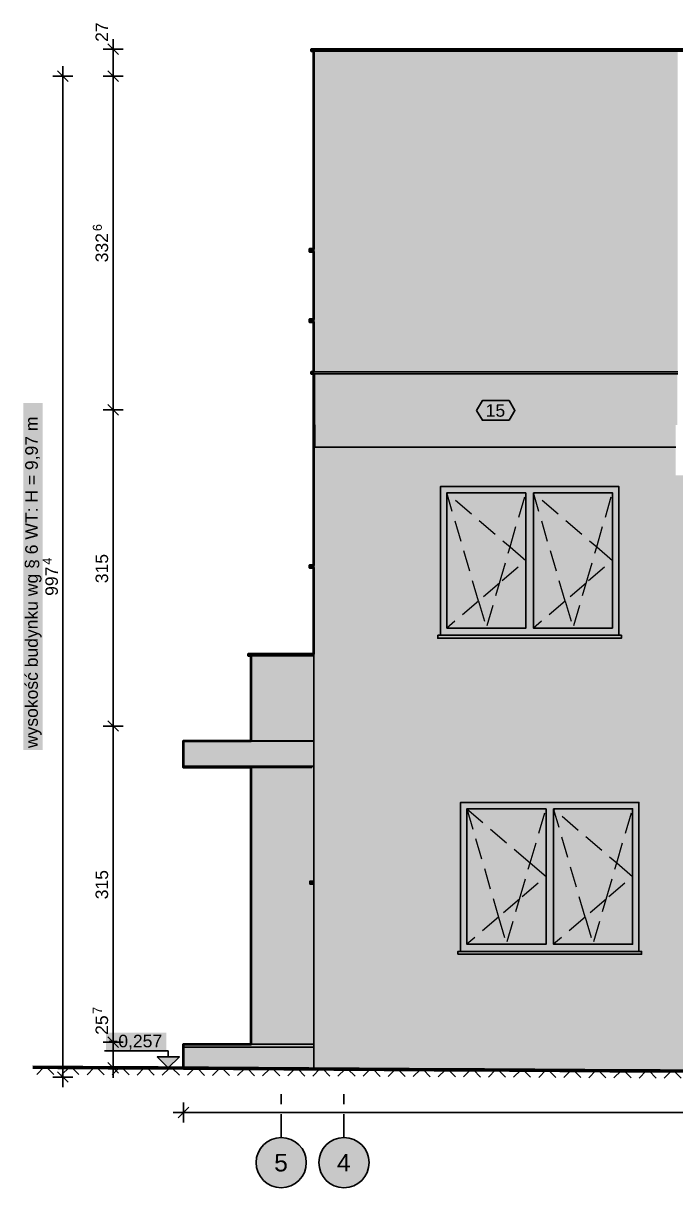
# Model space of a CAD drawing. Header units: metres. Extents: x -13 to 135, y -1 to 10.
# Drawn here: x 117.23 to 123.73, y -1.45 to 10.15 of the extents above; entities that cross this region are included whole.
import ezdxf

# ---------------------------------------------------------------- set-up
doc = ezdxf.new("R2010")
doc.units = ezdxf.units.M
doc.linetypes.add('KRESKOWA', pattern=[5.25, 4.2, -1.05])
doc.linetypes.add('PUNKTOWA', pattern=[10.5, 8.4, -1.05, 0, -1.05])
for name, color, linetype, lineweight in [('A-ELEWACJE', 7, 'Continuous', 35), ('A-KRESKOWANIE', 8, 'Continuous', 18), ('A-MASKA', 7, 'Continuous', 18), ('A-OPISY', 2, 'Continuous', 25), ('A-OSIE', 1, 'PUNKTOWA', 25), ('A-RZEDNE', 1, 'Continuous', 25), ('A-TEREN', 32, 'Continuous', 50), ('A-WYMIARY', 1, 'Continuous', 25)]:
    doc.layers.add(name, color=color, linetype=linetype, lineweight=lineweight)
doc.styles.add('PL_ARIAL', font='arial.ttf')

msp = doc.modelspace()

# ---------------------------------------------------------------- hatches: boundary and pattern name
at = {"layer": 'A-ELEWACJE', "true_color": 0x75787b}
for points in [[(120.104, 9.876), (120.104, 9.896), (123.729, 9.896), (123.729, 9.876)], [(129.504, 9.876), (123.729, 9.876), (123.729, 9.896), (129.504, 9.896)], [(120.129, 7.904), (120.129, 7.875), (120.089, 7.875), (120.089, 7.904)], [(120.089, 7.175), (120.089, 7.204), (120.129, 7.204), (120.129, 7.175)], [(120.104, 6.66), (120.104, 6.68), (123.754, 6.68), (123.754, 6.66)], [(120.129, 4.754), (120.129, 4.725), (120.089, 4.725), (120.089, 4.754)], [(123.194, 4.054), (123.194, 4.025), (121.364, 4.025), (121.364, 4.054)], [(119.479, 3.85), (119.479, 3.87), (120.129, 3.87), (120.129, 3.85)], [(120.089, 1.604), (120.129, 1.604), (120.129, 1.575), (120.089, 1.575)], [(121.564, 0.904), (123.394, 0.904), (123.394, 0.875), (121.564, 0.875)]]:
    msp.add_hatch(color=7, dxfattribs=at).paths.add_polyline_path(points)
at = {"layer": 'A-ELEWACJE', "true_color": 0xf5f4f1}
for points in [[(120.129, 9.876), (123.729, 9.876), (123.754, 9.876), (123.754, 9.302), (123.754, 9.3), (123.754, 8.98), (123.754, 8.965), (123.754, 8.81), (123.754, 8.75), (123.754, 6.68), (120.784, 6.68), (120.659, 6.68), (120.649, 6.68), (120.129, 6.68)], [(120.129, 6.15), (120.129, 6.66), (120.134, 6.66), (120.134, 6.15)], [(120.129, 6.15), (120.139, 6.15), (120.139, 5.93), (120.129, 5.93)], [(120.129, 3.85), (120.129, 3.002), (119.504, 3.002), (119.504, 3.85)], [(120.109, 2.735), (118.829, 2.735), (118.829, 2.75), (120.109, 2.75)], [(119.504, 2.735), (120.109, 2.735), (120.109, 2.75), (120.129, 2.75), (120.129, 2.4), (120.129, 2.388), (120.129, 2.2), (120.129, 2.188), (120.129, 1.604), (120.089, 1.604), (120.089, 1.575), (120.129, 1.575), (120.129, 0), (120.129, -0.02), (119.504, -0.02)]]:
    msp.add_hatch(color=7, dxfattribs=at).paths.add_polyline_path(points)
at = {"layer": 'A-ELEWACJE', "true_color": 0x979a9e}
msp.add_hatch(color=7, dxfattribs=at).paths.add_polyline_path([(120.134, 6.66), (120.141, 6.66), (123.749, 6.66), (123.749, 6.15), (123.734, 6.15), (123.734, 5.93), (123.179, 5.93), (121.379, 5.93), (120.139, 5.93), (120.139, 6.15), (120.134, 6.15)])
at = {"layer": 'A-ELEWACJE', "true_color": 0xf5f4f1}
h = msp.add_hatch(color=7, dxfattribs=at)
h.paths.add_polyline_path([(121.379, 5.93), (123.179, 5.93), (123.734, 5.93), (123.734, 5.662), (123.734, 5.647), (123.754, 5.647), (129.479, 5.647), (129.479, 3.002), (124.054, 3.002), (124.054, 3), (124.054, 2.7), (124.054, 2.685), (125.591, 2.685), (125.591, 0), (127.967, 0), (127.967, 2.685), (129.479, 2.685), (129.479, -0.02), (124.054, -0.02), (124.054, -0.05), (124.054, -0.291), (123.829, -0.29), (123.579, -0.288), (123.329, -0.287), (123.079, -0.285), (122.829, -0.284), (122.579, -0.282), (122.329, -0.281), (122.079, -0.279), (121.829, -0.278), (121.579, -0.276), (121.329, -0.275), (121.079, -0.273), (120.829, -0.272), (120.579, -0.27), (120.329, -0.269), (120.129, -0.268), (120.129, 3), (120.129, 5.93)])
h.paths.add_polyline_path([(121.591, 0.904), (121.564, 0.904), (121.564, 0.875), (123.394, 0.875), (123.394, 0.904), (123.367, 0.904), (123.367, 2.388), (121.591, 2.388)], flags=0)
h.paths.add_polyline_path([(121.391, 4.054), (121.364, 4.054), (121.364, 4.025), (123.194, 4.025), (123.194, 4.054), (123.167, 4.054), (123.167, 5.538), (121.391, 5.538)], flags=0)
h.paths.add_polyline_path([(126.391, 4.054), (126.364, 4.054), (126.364, 4.025), (128.194, 4.025), (128.194, 4.054), (128.167, 4.054), (128.167, 5.538), (126.391, 5.538)], flags=0)
at = {"layer": 'A-ELEWACJE', "true_color": 0x6a6d70}
h = msp.add_hatch(color=7, dxfattribs=at)
h.paths.add_polyline_path([(123.167, 4.054), (121.391, 4.054), (121.391, 5.538), (123.167, 5.538)])
h.paths.add_polyline_path([(121.454, 5.475), (121.454, 4.125), (122.242, 4.125), (122.242, 5.475)], flags=0)
h.paths.add_polyline_path([(122.317, 4.125), (123.104, 4.125), (123.104, 5.475), (122.317, 5.475)], flags=0)
at = {"layer": 'A-ELEWACJE', "true_color": 0xa9c3cd}
for points in [[(122.242, 4.125), (121.454, 4.125), (121.454, 5.475), (122.242, 5.475)], [(123.104, 4.125), (122.317, 4.125), (122.317, 5.475), (123.104, 5.475)], [(122.442, 0.975), (121.654, 0.975), (121.654, 2.325), (122.442, 2.325)], [(123.304, 0.975), (122.517, 0.975), (122.517, 2.325), (123.304, 2.325)]]:
    msp.add_hatch(color=7, dxfattribs=at).paths.add_polyline_path(points)
at = {"layer": 'A-ELEWACJE', "true_color": 0x797d80}
msp.add_hatch(color=7, dxfattribs=at).paths.add_polyline_path([(118.829, 3), (118.829, 3.002), (120.129, 3.002), (120.129, 3)])
at = {"layer": 'A-ELEWACJE', "true_color": 0xbab7af}
msp.add_hatch(color=7, dxfattribs=at).paths.add_polyline_path([(120.109, 2.75), (118.829, 2.75), (118.829, 3), (120.129, 3), (120.129, 2.75)])
at = {"layer": 'A-ELEWACJE', "true_color": 0x6a6d70}
h = msp.add_hatch(color=7, dxfattribs=at)
h.paths.add_polyline_path([(123.367, 0.904), (121.591, 0.904), (121.591, 2.388), (123.367, 2.388)])
h.paths.add_polyline_path([(121.654, 2.325), (121.654, 0.975), (122.442, 0.975), (122.442, 2.325)], flags=0)
h.paths.add_polyline_path([(122.517, 0.975), (123.304, 0.975), (123.304, 2.325), (122.517, 2.325)], flags=0)
at = {"layer": 'A-ELEWACJE', "true_color": 0xc2beb6}
msp.add_hatch(color=7, dxfattribs=at).paths.add_polyline_path([(118.829, -0.05), (118.829, -0.02), (120.129, -0.02), (120.129, -0.05)])
at = {"layer": 'A-ELEWACJE', "true_color": 0x969087}
msp.add_hatch(color=7, dxfattribs=at).paths.add_polyline_path([(118.829, -0.05), (120.129, -0.05), (120.129, -0.268), (120.079, -0.267), (119.829, -0.266), (119.579, -0.264), (119.329, -0.263), (119.079, -0.261), (118.829, -0.26)])
at = {"layer": 'A-MASKA', "true_color": 0xffffff}
for points in [[(117.427, 2.91), (117.427, 6.368), (117.234, 6.368), (117.234, 2.91)], [(118.059, -0.1), (118.659, -0.1), (118.659, 0.093), (118.059, 0.093)]]:
    msp.add_hatch(color=7, dxfattribs=at).paths.add_polyline_path(points)
at = {"layer": 'A-OPISY', "true_color": 0xffffff}
msp.add_hatch(color=7, dxfattribs=at).paths.add_polyline_path([(121.751, 6.295), (121.809, 6.393), (122.074, 6.393), (122.133, 6.295), (122.074, 6.197), (121.809, 6.197)])
at = {"layer": 'A-OSIE', "true_color": 0xffffff}
for points in [[(120.054, -1.201), (120.052, -1.169), (120.046, -1.136), (120.035, -1.106), (120.021, -1.076), (120.003, -1.049), (119.981, -1.024), (119.956, -1.003), (119.929, -0.985), (119.9, -0.97), (119.869, -0.96), (119.837, -0.953), (119.804, -0.951), (119.772, -0.953), (119.74, -0.96), (119.709, -0.97), (119.679, -0.985), (119.652, -1.003), (119.628, -1.024), (119.606, -1.049), (119.588, -1.076), (119.573, -1.106), (119.563, -1.136), (119.556, -1.169), (119.554, -1.201), (119.556, -1.234), (119.563, -1.266), (119.573, -1.297), (119.588, -1.326), (119.606, -1.353), (119.628, -1.378), (119.652, -1.4), (119.679, -1.418), (119.709, -1.432), (119.74, -1.443), (119.772, -1.449), (119.804, -1.451), (119.837, -1.449), (119.869, -1.443), (119.9, -1.432), (119.929, -1.418), (119.956, -1.4), (119.981, -1.378), (120.003, -1.353), (120.021, -1.326), (120.035, -1.297), (120.046, -1.266), (120.052, -1.234)], [(120.679, -1.201), (120.677, -1.169), (120.671, -1.136), (120.66, -1.106), (120.646, -1.076), (120.628, -1.049), (120.606, -1.024), (120.581, -1.003), (120.554, -0.985), (120.525, -0.97), (120.494, -0.96), (120.462, -0.953), (120.429, -0.951), (120.397, -0.953), (120.365, -0.96), (120.334, -0.97), (120.304, -0.985), (120.277, -1.003), (120.253, -1.024), (120.231, -1.049), (120.213, -1.076), (120.198, -1.106), (120.188, -1.136), (120.181, -1.169), (120.179, -1.201), (120.181, -1.234), (120.188, -1.266), (120.198, -1.297), (120.213, -1.326), (120.231, -1.353), (120.253, -1.378), (120.277, -1.4), (120.304, -1.418), (120.334, -1.432), (120.365, -1.443), (120.397, -1.449), (120.429, -1.451), (120.462, -1.449), (120.494, -1.443), (120.525, -1.432), (120.554, -1.418), (120.581, -1.4), (120.606, -1.378), (120.628, -1.353), (120.646, -1.326), (120.66, -1.297), (120.671, -1.266), (120.677, -1.234)]]:
    msp.add_hatch(color=7, dxfattribs=at).paths.add_polyline_path(points)
at = {"layer": 'A-RZEDNE', "true_color": 0x000000}
msp.add_hatch(color=7, dxfattribs=at).paths.add_polyline_path([(118.679, -0.257), (118.789, -0.147), (118.569, -0.147)])

# ---------------------------------------------------------------- linework, layer by layer
at = {"layer": 'A-ELEWACJE', "lineweight": 50, "ltscale": 0.05}
msp.add_lwpolyline([(118.829, -0.259), (118.829, -0.05), (118.829, -0.02), (119.504, -0.02), (119.504, 2.138), (119.504, 2.15), (119.504, 2.735), (118.829, 2.735), (118.829, 2.75), (118.829, 3), (118.829, 3.002), (119.504, 3.002), (119.504, 3.85), (119.479, 3.85), (119.479, 3.87), (120.024, 3.87), (120.129, 3.87), (120.129, 4.725), (120.089, 4.725), (120.089, 4.754), (120.129, 4.754), (120.129, 5.338), (120.129, 5.35), (120.129, 5.93), (120.129, 6.15), (120.129, 6.66), (120.104, 6.66), (120.104, 6.68), (120.129, 6.68), (120.129, 7.175), (120.089, 7.175), (120.089, 7.204), (120.129, 7.204), (120.129, 7.875), (120.089, 7.875), (120.089, 7.904), (120.129, 7.904), (120.129, 8.488), (120.129, 8.5), (120.129, 8.688), (120.129, 8.7), (120.129, 9.876), (120.104, 9.876), (120.104, 9.896), (120.649, 9.896), (123.729, 9.896), (124.274, 9.896)], dxfattribs=at)
at = {"layer": 'A-ELEWACJE', "lineweight": 35, "ltscale": 0.05}
for points in [[(123.729, 9.876), (120.104, 9.876), (120.104, 9.896), (123.729, 9.896)], [(120.129, 6.68), (120.129, 9.876)], [(129.504, 9.876), (123.729, 9.876), (123.729, 9.896), (129.504, 9.896), (129.504, 9.876)], [(120.129, 7.875), (120.089, 7.875), (120.089, 7.904), (120.129, 7.904)], [(120.129, 7.175), (120.089, 7.175), (120.089, 7.204), (120.129, 7.204)], [(123.754, 6.66), (120.104, 6.66), (120.104, 6.68), (123.754, 6.68)], [(120.129, 6.15), (120.129, 6.66)], [(120.134, 6.15), (120.134, 6.66)], [(120.129, 5.93), (120.129, 6.15), (120.139, 6.15), (120.139, 5.93)], [(120.129, -0.267), (120.129, 3), (120.129, 5.93), (121.379, 5.93), (123.179, 5.93), (123.734, 5.93)], [(123.167, 4.054), (123.167, 5.538), (121.391, 5.538), (121.391, 4.054)], [(122.242, 5.475), (121.454, 5.475), (121.454, 4.125), (122.242, 4.125), (122.242, 5.475)], [(122.317, 5.475), (122.317, 4.125), (123.104, 4.125), (123.104, 5.475), (122.317, 5.475)], [(120.129, 4.725), (120.089, 4.725), (120.089, 4.754), (120.129, 4.754)], [(121.364, 4.054), (123.194, 4.054), (123.194, 4.025), (121.364, 4.025), (121.364, 4.054)], [(120.129, 3.85), (119.479, 3.85), (119.479, 3.87), (120.129, 3.87)], [(119.504, 3.002), (119.504, 3.85)], [(120.129, 3), (118.829, 3), (118.829, 3.002), (120.129, 3.002)], [(118.829, 2.75), (118.829, 3)], [(120.109, 2.735), (118.829, 2.735), (118.829, 2.75), (120.109, 2.75), (120.109, 2.735)], [(119.504, -0.02), (119.504, 2.735)], [(120.129, 2.75), (120.11, 2.75)], [(123.367, 0.904), (123.367, 2.388), (121.591, 2.388), (121.591, 0.904)], [(122.442, 2.325), (121.654, 2.325), (121.654, 0.975), (122.442, 0.975), (122.442, 2.325)], [(122.517, 2.325), (122.517, 0.975), (123.304, 0.975), (123.304, 2.325), (122.517, 2.325)], [(120.129, 1.575), (120.089, 1.575), (120.089, 1.604), (120.129, 1.604)], [(121.564, 0.875), (121.564, 0.904), (123.394, 0.904), (123.394, 0.875), (121.564, 0.875)], [(120.129, -0.05), (118.829, -0.05), (118.829, -0.02), (120.129, -0.02)], [(118.829, -0.259), (118.829, -0.05)]]:
    msp.add_lwpolyline(points, dxfattribs=at)
at = {"layer": 'A-ELEWACJE', "linetype": 'KRESKOWA', "lineweight": 25, "ltscale": 0.05, "flags": 128}
for points in [[(121.769, 4.395), (121.454, 5.475), (122.084, 4.935)], [(122.084, 4.935), (122.242, 5.475)], [(122.632, 4.395), (122.317, 5.475), (122.947, 4.935)], [(122.947, 4.935), (123.104, 5.475)], [(122.084, 4.935), (122.242, 4.8), (121.979, 4.575)], [(121.979, 4.575), (122.084, 4.935)], [(122.947, 4.935), (123.104, 4.8), (122.842, 4.575)], [(122.842, 4.575), (122.947, 4.935)], [(121.979, 4.575), (121.769, 4.395)], [(121.769, 4.395), (121.848, 4.125), (121.979, 4.575)], [(122.842, 4.575), (122.632, 4.395)], [(122.632, 4.395), (122.711, 4.125), (122.842, 4.575)], [(121.769, 4.395), (121.454, 4.125)], [(122.632, 4.395), (122.317, 4.125)], [(121.654, 2.325), (121.969, 1.245)], [(121.654, 2.325), (122.284, 1.785)], [(122.284, 1.785), (122.442, 2.325)], [(122.832, 1.245), (122.517, 2.325), (123.147, 1.785)], [(123.147, 1.785), (123.304, 2.325)], [(122.284, 1.785), (122.442, 1.65), (122.179, 1.425)], [(122.179, 1.425), (122.284, 1.785)], [(123.147, 1.785), (123.304, 1.65), (123.042, 1.425)], [(123.042, 1.425), (123.147, 1.785)], [(122.179, 1.425), (121.969, 1.245)], [(121.969, 1.245), (122.048, 0.975), (122.179, 1.425)], [(123.042, 1.425), (122.832, 1.245)], [(122.832, 1.245), (122.911, 0.975), (123.042, 1.425)], [(121.969, 1.245), (121.654, 0.975)], [(122.832, 1.245), (122.517, 0.975)]]:
    msp.add_lwpolyline(points, dxfattribs=at)
at = {"layer": 'A-KRESKOWANIE', "lineweight": 25, "ltscale": 0.05}
for points in [[(117.369, -0.322), (117.44, -0.251)], [(117.469, -0.252), (117.539, -0.323)], [(117.619, -0.323), (117.69, -0.253)], [(117.719, -0.253), (117.789, -0.324)], [(117.869, -0.325), (117.94, -0.254)], [(117.969, -0.255), (118.039, -0.326)], [(118.119, -0.326), (118.19, -0.256)], [(118.219, -0.256), (118.289, -0.327)], [(118.369, -0.328), (118.44, -0.257)], [(118.469, -0.258), (118.539, -0.329)], [(118.619, -0.329), (118.69, -0.259)], [(118.719, -0.259), (118.789, -0.33)], [(118.869, -0.331), (118.94, -0.26)], [(118.969, -0.261), (119.039, -0.332)], [(119.119, -0.332), (119.19, -0.262)], [(119.219, -0.262), (119.289, -0.333)], [(119.369, -0.334), (119.44, -0.263)], [(119.469, -0.264), (119.539, -0.335)], [(119.619, -0.335), (119.69, -0.265)], [(119.719, -0.265), (119.789, -0.336)], [(119.869, -0.337), (119.94, -0.266)], [(119.969, -0.267), (120.039, -0.338)], [(120.119, -0.338), (120.19, -0.268)], [(120.219, -0.268), (120.289, -0.339)], [(120.369, -0.34), (120.44, -0.269)], [(120.469, -0.27), (120.539, -0.341)], [(120.619, -0.341), (120.69, -0.271)], [(120.719, -0.271), (120.789, -0.342)], [(120.869, -0.343), (120.94, -0.272)], [(120.969, -0.273), (121.039, -0.344)], [(121.119, -0.344), (121.19, -0.274)], [(121.219, -0.274), (121.289, -0.345)], [(121.369, -0.346), (121.44, -0.275)], [(121.469, -0.276), (121.539, -0.347)], [(121.619, -0.347), (121.69, -0.277)], [(121.719, -0.277), (121.789, -0.348)], [(121.869, -0.349), (121.94, -0.278)], [(121.969, -0.279), (122.039, -0.35)], [(122.119, -0.35), (122.19, -0.28)], [(122.219, -0.28), (122.289, -0.351)], [(122.369, -0.352), (122.44, -0.281)], [(122.469, -0.282), (122.539, -0.353)], [(122.619, -0.353), (122.69, -0.283)], [(122.719, -0.283), (122.789, -0.354)], [(122.869, -0.355), (122.94, -0.284)], [(122.969, -0.285), (123.039, -0.356)], [(123.119, -0.356), (123.19, -0.286)], [(123.219, -0.286), (123.289, -0.357)], [(123.369, -0.358), (123.44, -0.287)], [(123.469, -0.288), (123.539, -0.359)], [(123.619, -0.359), (123.69, -0.289)], [(123.719, -0.289), (123.789, -0.36)]]:
    msp.add_lwpolyline(points, dxfattribs=at)
at = {"layer": 'A-OPISY', "lineweight": 35, "ltscale": 0.05}
msp.add_lwpolyline([(121.751, 6.295), (121.809, 6.393), (122.074, 6.393), (122.133, 6.295), (122.074, 6.197), (121.809, 6.197)], close=True, dxfattribs=at)
at = {"layer": 'A-OSIE', "linetype": 'PUNKTOWA', "lineweight": 35, "ltscale": 0.027778, "flags": 128}
for points in [[(119.804, -0.951), (119.804, -0.426)], [(120.429, -0.951), (120.429, -0.426)]]:
    msp.add_lwpolyline(points, dxfattribs=at)
at = {"layer": 'A-OSIE', "linetype": 'Continuous', "lineweight": 35, "ltscale": 0.05}
for centre in [(119.804, -1.201), (120.429, -1.201)]:
    msp.add_circle(centre, 0.25, dxfattribs=at)
at = {"layer": 'A-RZEDNE', "lineweight": 35, "ltscale": 0.05}
for points in [[(118.679, -0.087), (118.044, -0.087)], [(118.679, -0.147), (118.679, -0.087)], [(118.779, -0.257), (118.559, -0.257)]]:
    msp.add_lwpolyline(points, dxfattribs=at)
msp.add_lwpolyline([(118.679, -0.257), (118.789, -0.147), (118.569, -0.147)], close=True, dxfattribs=at)
at = {"layer": 'A-TEREN', "lineweight": 140, "ltscale": 0.05}
msp.add_lwpolyline([(117.329, -0.251), (117.579, -0.252), (117.829, -0.254), (118.079, -0.255), (118.329, -0.257), (118.579, -0.258), (118.829, -0.26), (119.079, -0.261), (119.329, -0.263), (119.579, -0.264), (119.829, -0.266), (120.079, -0.267), (120.329, -0.269), (120.579, -0.27), (120.829, -0.272), (121.079, -0.273), (121.329, -0.275), (121.579, -0.276), (121.829, -0.278), (122.079, -0.279), (122.329, -0.281), (122.579, -0.282), (122.829, -0.284), (123.079, -0.285), (123.329, -0.287), (123.579, -0.288), (123.829, -0.29)], dxfattribs=at)
at = {"layer": 'A-WYMIARY', "lineweight": 35, "ltscale": 0.05}
for points in [[(118.129, -0.357), (118.129, 9.996)], [(118.229, 9.896), (118.029, 9.896)], [(118.182, 9.843), (118.076, 9.949)], [(117.682, 9.573), (117.576, 9.679)], [(117.629, -0.448), (117.629, 9.726)], [(118.182, 9.573), (118.076, 9.679)], [(117.729, 9.626), (117.529, 9.626)], [(118.229, 9.626), (118.029, 9.626)], [(118.229, 6.3), (118.029, 6.3)], [(118.182, 6.247), (118.076, 6.353)], [(118.229, 3.15), (118.029, 3.15)], [(118.182, 3.097), (118.076, 3.203)], [(118.229, 0), (118.029, 0)], [(118.182, -0.053), (118.076, 0.053)], [(118.182, -0.31), (118.076, -0.204)], [(117.729, -0.348), (117.529, -0.348)], [(117.682, -0.401), (117.576, -0.295)], [(118.229, -0.257), (118.029, -0.257)], [(118.776, -0.754), (118.882, -0.648)], [(118.829, -0.601), (118.829, -0.801)], [(118.729, -0.701), (132.579, -0.701)]]:
    msp.add_lwpolyline(points, dxfattribs=at)

# ---------------------------------------------------------------- texts
at = {"layer": 'A-OPISY', "style": 'PL_ARIAL'}
msp.add_text('15', height=0.125, dxfattribs=at).set_placement((121.841, 6.232))
at = {"layer": 'A-OSIE', "style": 'PL_ARIAL'}
for s, p in [('5', (119.734, -1.289)), ('4', (120.359, -1.289))]:
    msp.add_text(s, height=0.175, dxfattribs=at).set_placement(p)
at = {"layer": 'A-RZEDNE', "style": 'PL_ARIAL'}
msp.add_text('−0,257', height=0.125, dxfattribs=at).set_placement((118.079, -0.052))
at = {"layer": 'A-WYMIARY', "style": 'PL_ARIAL'}
for s, height, p in [('27', 0.125, (118.079, 9.968)), ('6', 0.09, (118.017, 8.082)), ('332', 0.125, (118.079, 7.771)), ('wysokość budynku wg § 6 WT: H = 9,97 m', 0.125, (117.379, 2.93)), ('4', 0.09, (117.517, 4.758)), ('315', 0.125, (118.079, 4.573)), ('997', 0.125, (117.579, 4.447)), ('315', 0.125, (118.079, 1.423)), ('7', 0.09, (118.017, 0.281)), ('25', 0.125, (118.079, 0.072))]:
    msp.add_text(s, height=height, rotation=90, dxfattribs=at).set_placement(p)

doc.saveas('drawing.dxf')
